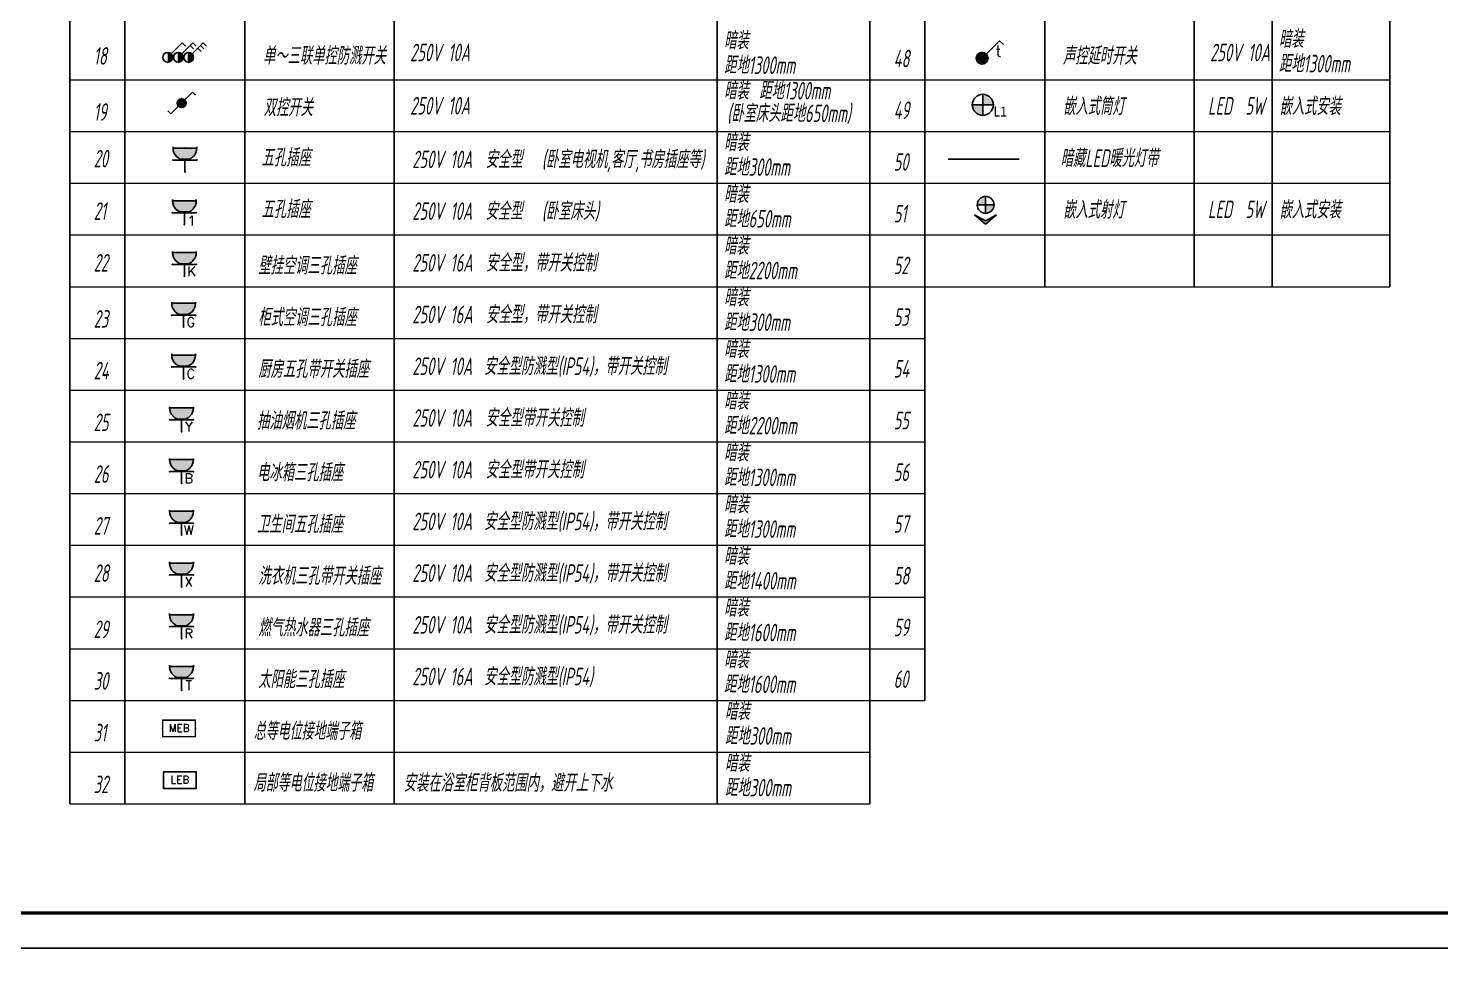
# Model space of a CAD drawing. Extents: x 3753737 to 4713801, y -857380 to 24339.
# Drawn here: x 4030760 to 4070989, y -689729 to -663061 of the extents above; entities that cross this region are included whole.
import ezdxf
from ezdxf.enums import TextEntityAlignment as Align

# ---------------------------------------------------------------- set-up
doc = ezdxf.new("R2010")
doc.units = 0
doc.header["$LTSCALE"] = 1000
doc.header["$MEASUREMENT"] = 0
doc.layers.get('0').update_dxf_attribs({"linetype": 'CONTINUOUS'})
for name, color, linetype in [('A-标注', 1, 'CONTINUOUS'), ('E-天花灯具', 92, 'CONTINUOUS'), ('EQUIP-插座', 3, 'CONTINUOUS'), ('EQUIP-照明', 3, 'CONTINUOUS'), ('TK', 252, 'CONTINUOUS')]:
    doc.layers.add(name, color=color, linetype=linetype)
for name, color, linetype, lineweight in [('DIM', 3, 'CONTINUOUS', 20), ('EQUIP-消防', 3, 'CONTINUOUS', 20), ('图框', 147, 'CONTINUOUS', 20)]:
    doc.layers.add(name, color=color, linetype=linetype, lineweight=lineweight)
doc.styles.add('_TEL_DIM', font='SIMPLEX', dxfattribs={"width": 0.8, "height": 3.5, "bigfont": 'HZTXT'})
doc.styles.add('HZTXT', font='gbeitc.shx', dxfattribs={"width": 0.8, "height": 400, "bigfont": 'hztxt.shx'})
doc.styles.get("Standard").update_dxf_attribs({"font": 'gbenor.shx', "bigfont": 'gbcbig.shx'})
doc.styles.add('黑体', font='simhei.ttf')
doc.linetypes.add('LED', pattern='A,0.5,-0.2,["LED",Standard,S=0.2,R=0,X=-0.2,Y=-0.1],-0.2', length=0.9)

# ---------------------------------------------------------------- blocks, each defined once
blk = doc.blocks.new('$equip$00001213')
for p, q in [((0.147, 0.356), (0.625, 0.833)), ((0.625, 0.833), (0.766, 0.692))]:
    blk.add_line(p, q)
blk.add_circle((0, 0.208), 0.208)
for p in [(-0.208, 0.208), (0, 0.417), (0, 0), (0.208, 0.208)]:
    blk.add_point(p)
for points in [[(0.104, 0.389), (0.104, 0.028), (0, 0.417), (0, 0)], [(0.18, 0.313), (0.18, 0.104), (0.104, 0.389), (0.104, 0.028)], [(0.208, 0.208), (0.208, 0.208), (0.18, 0.313), (0.18, 0.104)]]:
    blk.add_solid(points)
at = {"flags": 9}
blk.add_attdef('A', (0, 0), '', height=0.00002, dxfattribs=at)
blk = doc.blocks.new('$equip$00001214')
for p, q in [((0.147, 0.356), (0.625, 0.833)), ((0.512, 0.72), (0.653, 0.579)), ((0.625, 0.833), (0.766, 0.692)), ((0, 0.417), (0, 0))]:
    blk.add_line(p, q)
blk.add_circle((0, 0.208), 0.208)
for p in [(-0.208, 0.208), (0, 0.417), (0.208, 0.208), (0, 0)]:
    blk.add_point(p)
for points in [[(0.104, 0.389), (0.104, 0.028), (0, 0.417), (0, 0)], [(0.18, 0.313), (0.18, 0.104), (0.104, 0.389), (0.104, 0.028)], [(0.208, 0.208), (0.208, 0.208), (0.18, 0.313), (0.18, 0.104)]]:
    blk.add_solid(points)
at = {"flags": 9}
blk.add_attdef('A', (0, 0), '', height=0.00002, dxfattribs=at)
blk = doc.blocks.new('$equip$00001215')
for p, q in [((0.147, 0.356), (0.625, 0.833)), ((0.399, 0.607), (0.54, 0.466)), ((0.512, 0.72), (0.653, 0.579)), ((0.625, 0.833), (0.766, 0.692)), ((0, 0.417), (0, 0))]:
    blk.add_line(p, q)
blk.add_circle((0, 0.208), 0.208)
for p in [(-0.208, 0.208), (0, 0.417), (0, 0), (0.208, 0.208)]:
    blk.add_point(p)
for points in [[(0.104, 0.389), (0.104, 0.028), (0, 0.417), (0, 0)], [(0.18, 0.313), (0.18, 0.104), (0.104, 0.389), (0.104, 0.028)], [(0.208, 0.208), (0.208, 0.208), (0.18, 0.313), (0.18, 0.104)]]:
    blk.add_solid(points)
at = {"flags": 9}
blk.add_attdef('A', (0, 0), '', height=0.00002, dxfattribs=at)
blk = doc.blocks.new('$equip$00001208')
for p, q in [((0.147, 0.356), (0.512, 0.72)), ((0.512, 0.72), (0.653, 0.579)), ((-0.147, 0.061), (-0.512, -0.304)), ((-0.512, -0.304), (-0.653, -0.162))]:
    blk.add_line(p, q)
blk.add_circle((0, 0.208), 0.208)
for points in [[(-0.18, 0.312), (0.18, 0.312), (-0.208, 0.208), (0.208, 0.208)], [(-0.18, 0.104), (0.18, 0.104), (-0.208, 0.208), (0.208, 0.208)], [(-0.104, 0.389), (0.104, 0.389), (-0.18, 0.312), (0.18, 0.312)], [(-0.104, 0.028), (0.104, 0.028), (-0.18, 0.104), (0.18, 0.104)], [(0, 0.417), (0, 0.417), (-0.104, 0.389), (0.104, 0.389)], [(0, 0), (0, 0), (-0.104, 0.028), (0.104, 0.028)]]:
    blk.add_solid(points)
at = {"layer": 'EQUIP-照明'}
for p in [(-0.208, 0.208), (0, 0.417), (0, 0), (0.208, 0.208)]:
    blk.add_point(p, dxfattribs=at)
at = {"layer": 'EQUIP-照明', "flags": 9}
blk.add_attdef('A', (0, 0), '', height=0.00002, dxfattribs=at)
blk = doc.blocks.new('$equip$00002389')
for p, q in [((-0.65, 0.65), (-0.65, 0)), ((0.65, 0.65), (-0.65, 0.65)), ((0.65, 0), (0.65, 0.65)), ((-0.65, 0), (0.65, 0))]:
    blk.add_line(p, q)
at = {"const_width": 0.05}
blk.add_lwpolyline([(-0.65, 0.65), (0.65, 0.65), (0.65, 0), (-0.65, 0), (-0.65, 0.65), (0.65, 0.65)], dxfattribs=at)
for p in [(0, 0.65), (-0.65, 0.325), (0, 0), (0.65, 0.325)]:
    blk.add_point(p)
at = {"color": 7, "style": '_TEL_DIM'}
blk.add_attdef('$TEXT$', text='', height=0.3, dxfattribs=at).set_placement((0.006, 0.343), align=Align.MIDDLE_CENTER)
at = {"color": 7, "style": '_TEL_DIM', "flags": 1}
blk.add_attdef('A', text='', height=0.00002, dxfattribs=at).set_placement((0, 0), align=Align.MIDDLE_CENTER)
blk = doc.blocks.new('$equip$00001237')
for p, q in [((-0.5, 1.05), (-0.5, 1)), ((-0.5, 1), (0.5, 1)), ((0.5, 1.05), (0.5, 1)), ((0.5, 0.5), (-0.5, 0.5)), ((0, 0.5), (0, 0))]:
    blk.add_line(p, q)
blk.add_arc((0, 1), 0.5, 180, 0)
for p in [(0, 1), (-0.5, 0.5), (0, 0), (0.5, 0.5)]:
    blk.add_point(p)
for points in [[(0.433, 0.75), (-0.433, 0.75), (0.5, 1), (-0.5, 1)], [(0.25, 0.567), (-0.25, 0.567), (0.433, 0.75), (-0.433, 0.75)], [(0, 0.5), (0, 0.5), (0.25, 0.567), (-0.25, 0.567)]]:
    blk.add_solid(points)
at = {"flags": 9}
blk.add_attdef('A', (0, 0), '', height=0.00002, dxfattribs=at)
blk = doc.blocks.new('$equip$00001764')
for p, q in [((-0.5, 1.05), (-0.5, 1)), ((-0.5, 1), (0.5, 1)), ((0.5, 1.05), (0.5, 1)), ((0.5, 0.5), (-0.5, 0.5)), ((0, 0.5), (0, 0))]:
    blk.add_line(p, q)
blk.add_arc((0, 1), 0.5, 180, 0)
for p in [(-0.5, 0.5), (0, 0), (0.5, 0.5)]:
    blk.add_point(p)
for points in [[(0.433, 0.75), (-0.433, 0.75), (0.5, 1), (-0.5, 1)], [(0.25, 0.567), (-0.25, 0.567), (0.433, 0.75), (-0.433, 0.75)], [(0, 0.5), (0, 0.5), (0.25, 0.567), (-0.25, 0.567)]]:
    blk.add_solid(points)
at = {"color": 7, "style": '_TEL_DIM'}
blk.add_attdef('$TEXT$', text='', height=0.4, dxfattribs=at).set_placement((0.303, 0.211), align=Align.MIDDLE_CENTER)
at = {"color": 7, "style": '_TEL_DIM', "flags": 1}
blk.add_attdef('A', text='', height=0.00002, dxfattribs=at).set_placement((0, 0), align=Align.MIDDLE_CENTER)
blk = doc.blocks.new('DFADS')
at = {"layer": 'A-标注'}
h = blk.add_hatch(color=251, dxfattribs=at)
h.paths.add_polyline_path([(3405.6, 358.33), (3411.6, 358.33, 0.414214), (3405.6, 364.33)])
h.paths.add_polyline_path([(3399.6, 358.33, 0.414214), (3405.6, 352.33), (3405.6, 358.33)])
at = {"layer": 'A-标注', "color": 92}
for p, q in [((3405.6, 352.33), (3405.6, 364.33)), ((3411.6, 358.33), (3399.6, 358.33))]:
    blk.add_line(p, q, dxfattribs=at)
blk.add_circle((3405.6, 358.33), 6, dxfattribs=at)
at = {"layer": 'A-标注', "color": 3, "style": '黑体'}
blk.add_text('L1', height=5.76, dxfattribs=at).set_placement((3411.58, 351.7))
blk = doc.blocks.new('$equip$00001822')
for p, q in [((0.147, 0.356), (0.625, 0.833)), ((0.625, 0.833), (0.766, 0.692))]:
    blk.add_line(p, q)
blk.add_circle((0, 0.208), 0.208)
for p in [(-0.208, 0.208), (-0.015, 0.001), (0, 0.417), (0.208, 0.208)]:
    blk.add_point(p)
for points in [[(-0.18, 0.313), (0.18, 0.313), (-0.208, 0.208), (0.208, 0.208)], [(-0.18, 0.104), (0.18, 0.104), (-0.208, 0.208), (0.208, 0.208)], [(-0.104, 0.389), (0.104, 0.389), (-0.18, 0.313), (0.18, 0.313)], [(-0.104, 0.028), (0.104, 0.028), (-0.18, 0.104), (0.18, 0.104)], [(0, 0.417), (0, 0.417), (-0.104, 0.389), (0.104, 0.389)], [(0, 0), (0, 0), (-0.104, 0.028), (0.104, 0.028)]]:
    blk.add_solid(points)
at = {"color": 7, "style": '_TEL_DIM'}
blk.add_attdef('$TEXT$', text='', height=0.4, dxfattribs=at).set_placement((0.581, 0.465), align=Align.MIDDLE_CENTER)
at = {"color": 7, "style": '_TEL_DIM', "flags": 1}
blk.add_attdef('A', text='', height=0.00002, dxfattribs=at).set_placement((0, 0), align=Align.MIDDLE_CENTER)
blk = doc.blocks.new('嵌入式射灯&醒')
h = blk.add_hatch(color=251)
h.paths.add_polyline_path([(-1.18, 1.31), (-2.29, 0), (-1.18, -1.31), (-1.89, 0)])
edge = h.paths.add_edge_path()
edge.add_line((0, 0), (1, 0))
edge.add_arc((0, 0), 1, 360, 450)
edge.add_line((0, 1), (0, 0))
edge = h.paths.add_edge_path()
edge.add_line((0, -1), (0, 0))
edge.add_line((0, 0), (-1, 0))
edge.add_arc((0, 0), 1, 180, 270)
for p, q in [((-2.29, 0), (-1.18, 1.31)), ((-2.29, 0), (-1.18, -1.31)), ((-1.89, 0), (-1.18, 1.31)), ((-1.89, 0), (-1.18, -1.31)), ((-1, 0), (1, 0)), ((0, 1), (0, -1))]:
    blk.add_line(p, q)
blk.add_circle((0, 0), 1)
blk = doc.blocks.new('*U268')
at = {"xscale": 39.82222222273323, "yscale": 39.82222222273323, "zscale": 39.82222222273323}
blk.add_blockref('嵌入式射灯&醒', (0, 0), dxfattribs=at)

msp = doc.modelspace()

# ---------------------------------------------------------------- linework, layer by layer
at = {"color": 6, "linetype": 'LED', "ltscale": 2}
msp.add_line((4056961.1, -666787.3), (4058979.4, -666787.3), dxfattribs=at)
at = {"layer": 'DIM', "color": 2, "linetype": 'Continuous'}
for p, q in [((4031942.3, -664529.6), (4054726.4, -664529.6)), ((4054726.4, -664530.2), (4056296.8, -664530.2)), ((4054726.4, -664530.2), (4069538.9, -664530.2)), ((4031942.3, -666002.3), (4054726.4, -666002.3)), ((4031942.3, -666002.3), (4054726.4, -666002.3)), ((4031942.3, -666002.3), (4054726.4, -666002.3)), ((4031942.3, -666002.3), (4054726.4, -666002.3)), ((4031942.3, -666002.3), (4054726.4, -666002.3)), ((4054726.4, -666002.8), (4056296.8, -666002.8)), ((4054726.4, -666002.8), (4069538.9, -666002.8)), ((4031942.3, -667475), (4054726.4, -667475)), ((4031942.3, -667475), (4054726.4, -667475)), ((4054726.4, -667475.5), (4056296.8, -667475.5)), ((4054726.4, -667475.5), (4069538.9, -667475.5)), ((4031942.3, -668947.7), (4054726.4, -668947.7)), ((4054726.4, -668948.2), (4056296.8, -668948.2)), ((4054726.4, -668948.2), (4069538.9, -668948.2)), ((4031942.3, -670420.4), (4054726.4, -670420.4)), ((4054726.4, -670420.9), (4056296.8, -670420.9)), ((4054726.4, -670420.9), (4069538.9, -670420.9)), ((4031942.3, -671893.1), (4054726.4, -671893.1)), ((4054726.4, -671893.6), (4056296.8, -671893.6)), ((4031942.3, -673365.8), (4054726.4, -673365.8)), ((4054726.4, -673366.3), (4056296.8, -673366.3)), ((4031942.3, -674838.5), (4054726.4, -674838.5)), ((4054726.4, -674839), (4056296.8, -674839)), ((4031942.3, -676311.2), (4054726.4, -676311.2)), ((4054726.4, -676311.7), (4056296.8, -676311.7)), ((4031942.3, -677783.9), (4054726.4, -677783.9)), ((4054726.4, -677784.4), (4056296.8, -677784.4)), ((4031942.3, -679256.6), (4054726.4, -679256.6)), ((4054726.4, -679257.1), (4056296.8, -679257.1)), ((4031942.3, -680729.3), (4054726.4, -680729.3)), ((4054726.4, -680729.8), (4056296.8, -680729.8)), ((4031942.3, -682202), (4054726.4, -682202)), ((4054726.4, -682202.5), (4056296.8, -682202.5)), ((4031942.3, -683674.7), (4054726.4, -683674.7)), ((4031942.3, -685147.3), (4054726.4, -685147.3))]:
    msp.add_line(p, q, dxfattribs=at)
at = {"layer": 'TK', "color": 2}
for p, q in [((4031942.3, -636548.5), (4031942.3, -685147.3)), ((4033512.7, -636548.5), (4033512.7, -685147.3)), ((4036931.1, -636548.5), (4036931.1, -685147.3)), ((4041184.3, -636548.5), (4041184.3, -685147.3)), ((4050382.5, -636548.5), (4050382.5, -685147.3)), ((4054726.4, -636549), (4054726.4, -685147.3)), ((4056296.8, -636549), (4056296.8, -682202.5)), ((4059715.2, -636549), (4059715.2, -670420.9)), ((4063968.4, -636549), (4063968.4, -670420.9)), ((4066186.2, -636549), (4066186.2, -670420.9)), ((4069538.9, -636549), (4069538.9, -670420.9)), ((4054726.4, -638021.2), (4054726.4, -685147.3))]:
    msp.add_line(p, q, dxfattribs=at)
at = {"layer": '图框'}
for points in [[(4026611, -629853.6), (4110711, -629853.6), (4110711, -689253.6), (4026611, -689253.6)], [(4026611, -689253.6), (4110711, -689253.6), (4110711, -748653.6), (4026611, -748653.6)]]:
    msp.add_lwpolyline(points, close=True, dxfattribs=at)
at = {"layer": '图框', "const_width": 100}
msp.add_lwpolyline([(4109711, -688253.6), (4109711, -630853.6), (4029111, -630853.6), (4029111, -688253.6)], close=True, dxfattribs=at)

# ---------------------------------------------------------------- block references
at = {"layer": 'E-天花灯具', "xscale": 50.0000959623154, "yscale": 50.0000959623154, "zscale": 50.0000959623154}
msp.add_blockref('DFADS', (3887666.5, -683159.2), dxfattribs=at)
at = {"layer": 'E-天花灯具', "xscale": 6, "yscale": 6, "zscale": 6, "rotation": 90.00000000000192}
msp.add_blockref('*U268', (4058026.6, -668090.2), dxfattribs=at)
at = {"layer": 'EQUIP-插座', "xscale": 678.8571428656578, "yscale": 678.8571428656578, "zscale": 678.8571428656578}
msp.add_blockref('$equip$00001237', (4035221.9, -667152.2), dxfattribs=at)
at = {"layer": 'EQUIP-插座'}
ref = msp.add_blockref('$equip$00001764', (4035206.8, -668654.3), dxfattribs=dict(at, xscale=678.8571428656578, yscale=678.8571428656578, zscale=678.8571428656578))
ref.add_attrib('$TEXT$', '1', dxfattribs={"layer": '0', "color": 7, "height": 271.5, "style": '_TEL_DIM'}).set_placement((4035412.6, -668539.9), align=Align.MIDDLE_CENTER)
at = {"layer": 'EQUIP-插座', "xscale": 678.8571428656578, "yscale": 678.8571428656578, "zscale": 678.8571428656578}
for p, values in [((4035206.8, -670127), {'$TEXT$': 'K'}), ((4035184.1, -671572.2), {'$TEXT$': 'G'}), ((4035184.1, -673044.9), {'$TEXT$': 'C'}), ((4035125, -674549.9), {'$TEXT$': 'Y'}), ((4035125, -676022.6), {'$TEXT$': 'B'}), ((4035125, -677495.3), {'$TEXT$': 'W'}), ((4035125, -678968), {'$TEXT$': 'X'}), ((4035125, -680440.7), {'$TEXT$': 'R'}), ((4035125, -681913.4), {'$TEXT$': 'T'})]:
    msp.add_blockref('$equip$00001764', p, dxfattribs=at).add_auto_attribs(values)
at = {"layer": 'EQUIP-消防', "color": 7, "xscale": 720, "yscale": 720, "zscale": 720}
for p, values in [((4035054.1, -683233.3), {'$TEXT$': 'MEB'}), ((4035075.4, -684706), {'$TEXT$': 'LEB'})]:
    msp.add_blockref('$equip$00002389', p, dxfattribs=at).add_auto_attribs(values)
at = {"layer": 'EQUIP-照明', "linetype": 'ByBlock', "xscale": 662.9464285969734, "yscale": 662.9464285969734, "zscale": 662.9464285969734}
for name, p in [('$equip$00001213', (4034730.5, -664029.6)), ('$equip$00001214', (4035034.6, -664029.6)), ('$equip$00001215', (4035328.3, -664029.6))]:
    msp.add_blockref(name, p, dxfattribs=at)
at = {"layer": 'EQUIP-照明', "color": 6, "xscale": 800, "yscale": 800, "zscale": 800}
msp.add_blockref('$equip$00001822', (4057926.1, -664081.9), dxfattribs=at).add_auto_attribs({'$TEXT$': 't'})
at = {"layer": 'EQUIP-照明', "xscale": 600, "yscale": 600, "zscale": 600}
msp.add_blockref('$equip$00001208', (4035129.1, -665317.5), dxfattribs=at)

# ---------------------------------------------------------------- texts
at = {"color": 0, "style": 'HZTXT'}
for s, width, p in [('暗装', 0.7, (4050574.7, -663661.1)), ('暗装', 0.7, (4066378.3, -663617.6)), ('18', 0.7, (4032623.7, -664099.4)), ('48', 0.7, (4055407.7, -664172.9)), ('距地1300mm', 0.7, (4066378.3, -664319.2)), ('距地1300mm', 0.7, (4050574.7, -664362.8)), ('暗装', 0.7, (4050574.7, -665089.8)), ('距地1300mm', 0.7, (4051575.4, -665089.8)), ('嵌入式筒灯', 0.7, (4060228.8, -665534.8)), ('嵌入式安装', 0.7, (4066389.7, -665534.8)), ('19', 0.7, (4032623.7, -665697.4)), ('(卧室床头距地650mm)', 0.7, (4050667.4, -665733.8)), ('49', 0.7, (4055407.7, -665645.6)), ('LED  5W', 0.7, (4064360.3, -665522.8)), ('暗装', 0.7, (4050574.7, -666562.4)), ('20', 0.7, (4032623.7, -667023.5)), ('五孔插座', 0.7, (4037398.2, -666994.1)), ('250V 10A  安全型', 0.7, (4041697.1, -667045.3)), ('(卧室电视机,客厅,书房插座等)', 0.7, (4045389.1, -667045.3)), ('暗藏LED暖光灯带', 0.7, (4060160.9, -667011.3)), ('距地300mm', 0.7, (4050574.7, -667264.1)), ('50', 0.7, (4055407.7, -667118.3)), ('暗装', 0.7, (4050574.7, -668035.1)), ('21', 0.7, (4032623.7, -668517.4)), ('五孔插座', 0.7, (4037398.2, -668466.7)), ('250V 10A  安全型', 0.7, (4041697.1, -668518)), ('(卧室床头)', 0.7, (4045389.1, -668518)), ('距地650mm', 0.7, (4050574.7, -668736.8)), ('51', 0.7, (4055407.7, -668591)), ('嵌入式射灯', 0.7, (4060228.8, -668480.2)), ('LED  5W', 0.7, (4064360.3, -668468.2)), ('嵌入式安装', 0.7, (4066389.7, -668480.2)), ('暗装', 0.7, (4050574.7, -669507.8)), ('22', 0.7, (4032623.7, -669990.1)), ('壁挂空调三孔插座', 0.7, (4037308, -670071.1)), ('250V 16A  安全型，带开关控制', 0.7, (4041697.1, -669990.7)), ('距地2200mm', 0.7, (4050574.7, -670209.5)), ('52', 0.7, (4055407.7, -670063.7)), ('暗装', 0.7, (4050574.7, -670980.5)), ('柜式空调三孔插座', 0.7, (4037308, -671543.8)), ('250V 16A  安全型，带开关控制', 0.7, (4041697.1, -671463.4)), ('23', 0.7, (4032623.7, -671588.2)), ('距地300mm', 0.7, (4050574.7, -671682.2)), ('53', 0.7, (4055407.7, -671536.4)), ('暗装', 0.7, (4050574.7, -672453.2)), ('24', 0.7, (4032623.7, -673060.9)), ('厨房五孔带开关插座', 0.7, (4037308, -673016.5)), ('250V 10A', 0.7, (4041697.1, -672936.1)), ('安全型防溅型(IP54)，带开关控制', 0.7, (4043738.8, -672936.1)), ('距地1300mm', 0.7, (4050574.7, -673154.9)), ('54', 0.7, (4055407.7, -673009.1)), ('暗装', 0.7, (4050574.7, -673925.9)), ('25', 0.7, (4032623.7, -674533.6)), ('抽油烟机三孔插座', 0.7, (4037270.7, -674489.2)), ('250V 10A  安全型带开关控制', 0.7, (4041697.1, -674408.8)), ('距地2200mm', 0.7, (4050574.7, -674627.5)), ('暗装', 0.7, (4050574.7, -675398.6)), ('电冰箱三孔插座', 0.7, (4037270.7, -675961.8)), ('250V 10A  安全型带开关控制', 0.7, (4041697.1, -675881.4)), ('26', 0.7, (4032623.7, -676006.3)), ('距地1300mm', 0.7, (4050574.7, -676100.2)), ('暗装', 0.7, (4050574.7, -676871.3)), ('27', 0.7, (4032623.7, -677479)), ('卫生间五孔插座', 0.7, (4037270.7, -677434.5)), ('250V 10A', 0.7, (4041697.1, -677354.1)), ('安全型防溅型(IP54)，带开关控制', 0.7, (4043738.8, -677354.1)), ('距地1300mm', 0.7, (4050574.7, -677572.9)), ('暗装', 0.7, (4050574.7, -678344)), ('28', 0.7, (4032623.7, -678826.3)), ('洗衣机三孔带开关插座', 0.7, (4037308, -678907.2)), ('250V 10A', 0.7, (4041697.1, -678826.8)), ('安全型防溅型(IP54)，带开关控制', 0.7, (4043738.8, -678826.8)), ('距地1400mm', 0.7, (4050574.7, -679045.6)), ('暗装', 0.7, (4050574.7, -679816.7)), ('燃气热水器三孔插座', 0.7, (4037308, -680379.9)), ('250V 10A', 0.7, (4041697.1, -680299.5)), ('安全型防溅型(IP54)，带开关控制', 0.7, (4043738.8, -680299.5)), ('29', 0.7, (4032623.7, -680424.4)), ('距地1600mm', 0.7, (4050574.7, -680518.3)), ('暗装', 0.7, (4050574.7, -681289.4)), ('30', 0.7, (4032623.7, -681897.1)), ('太阳能三孔插座', 0.7, (4037308, -681852.6)), ('250V 16A', 0.7, (4041697.1, -681772.2)), ('安全型防溅型(IP54)', 0.7, (4043738.8, -681772.2)), ('距地1600mm', 0.7, (4050574.7, -681991)), ('暗装', 0.7, (4050602.6, -682762.1)), ('31', 0.7, (4032623.7, -683369.8)), ('总等电位接地端子箱', 0.68, (4037177.5, -683325.3)), ('距地300mm', 0.7, (4050602.6, -683463.7)), ('暗装', 0.7, (4050602.6, -684234.8)), ('局部等电位接地端子箱', 0.68, (4037177.5, -684798)), ('安装在浴室柜背板范围内，避开上下水', 0.7, (4041447.9, -684801.9)), ('32', 0.7, (4032623.7, -684842.5)), ('距地300mm', 0.7, (4050602.6, -684936.4))]:
    msp.add_text(s, height=500, dxfattribs=dict(at, width=width)).set_placement(p)
at = {"color": 0, "style": 'HZTXT', "width": 0.7}
for s, p in [('单～三联单控防溅开关', (4037440.9, -663844.9)), ('250V 10A', (4041636.8, -663751.5)), ('声控延时开关', (4060225, -663845.4)), ('250V 10A', (4064420.8, -663752.1)), ('双控开关', (4037460.7, -665317.6)), ('250V 10A', (4041636.8, -665268.3))]:
    msp.add_text(s, height=500, dxfattribs=at).set_placement(p, align=Align.MIDDLE_LEFT)
at = {"style": 'HZTXT', "width": 0.7}
for s, p in [('55', (4055407.7, -674481.8)), ('56', (4055407.7, -675954.5)), ('57', (4055407.7, -677427.2)), ('58', (4055407.7, -678899.9)), ('59', (4055407.7, -680372.6)), ('60', (4055407.7, -681845.3))]:
    msp.add_text(s, height=500, dxfattribs=at).set_placement(p)

doc.saveas('drawing.dxf')
